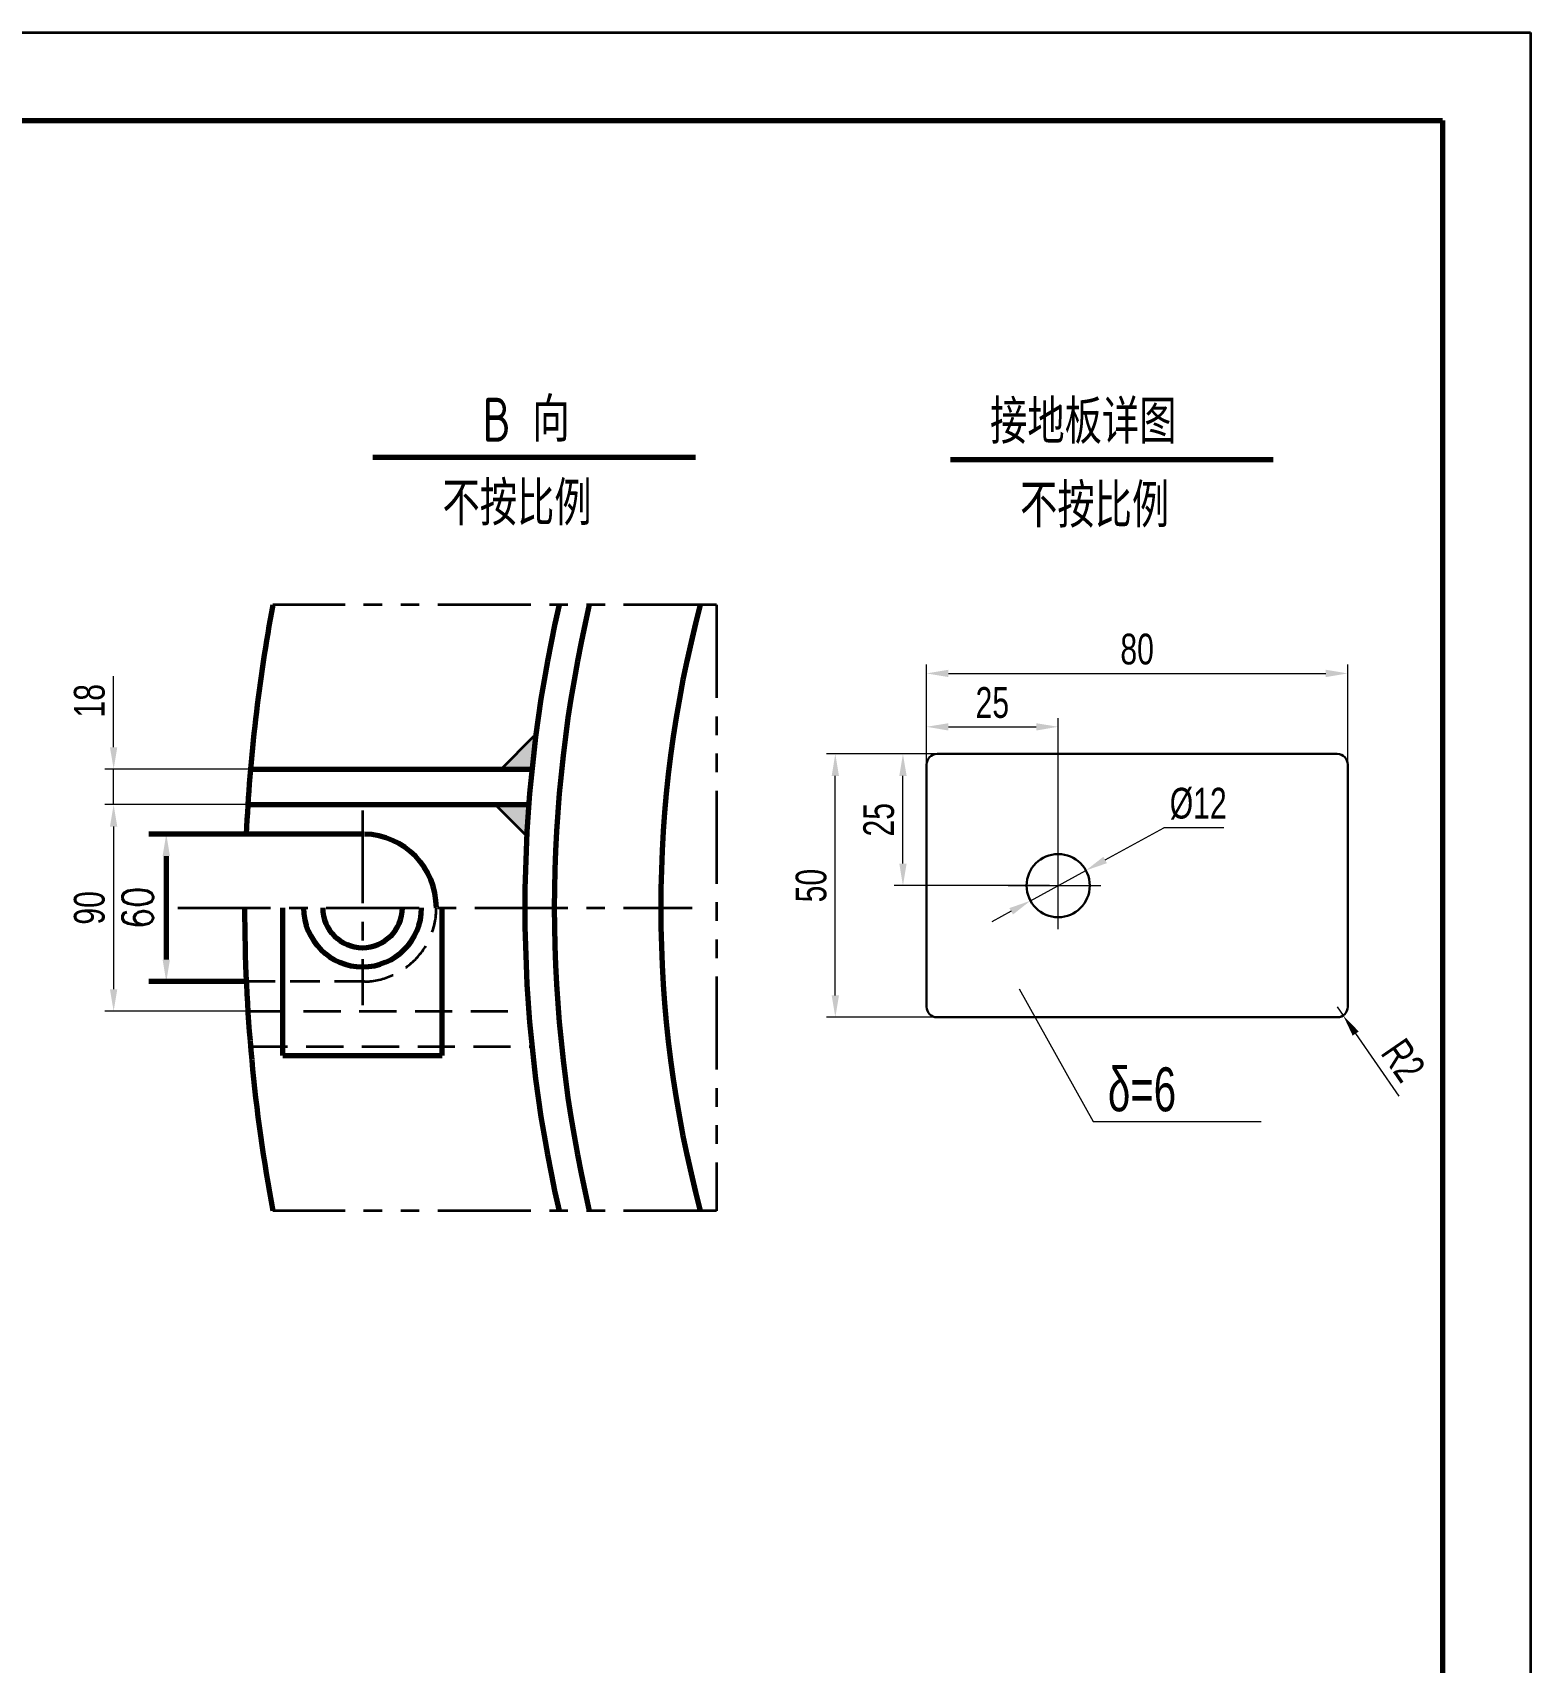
# Model space of a CAD drawing. Header units: millimetres. Extents: x -375 to 8535, y -150 to 6150.
# Drawn here: x 5975 to 8535, y 3365 to 6150 of the extents above; entities that cross this region are included whole.
import ezdxf

# ---------------------------------------------------------------- set-up
doc = ezdxf.new("R2010")
doc.units = ezdxf.units.MM
doc.header["$LTSCALE"] = 5
for name, pattern in [('CENTER', [50.8, 31.75, -6.35, 6.35, -6.35]), ('DASHED', [19.05, 12.7, -6.35]), ('PHANTOM', [63.5, 31.75, -6.35, 6.35, -6.35, 6.35, -6.35])]:
    doc.linetypes.add(name, pattern=pattern)
for name, color, linetype, lineweight in [('1轮廓实线层', 7, 'Continuous', 70), ('2细线层', 4, 'Continuous', 35), ('3中心线层', 1, 'CENTER', 35), ('4虚线层', 6, 'DASHED', 35), ('5剖面线层', 2, 'Continuous', 35), ('6文字层', 3, 'Continuous', 35), ('6文字层 @ 1', 3, 'Continuous', 35), ('9双点划线层', 6, 'PHANTOM', 35), ('图框层', 7, 'Continuous', 70)]:
    doc.layers.add(name, color=color, linetype=linetype, lineweight=lineweight)
doc.styles.add('HGCAD', font='HGCAD.SHX', dxfattribs={"width": 0.75, "bigfont": 'HGCADHZ.SHX'})
doc.styles.add('PC_TEXTSTYLE', font='isocp.shx', dxfattribs={"width": 0.8, "bigfont": 'hzfs.shx'})
doc.styles.add('TH_GBDIM', font='romans.shx', dxfattribs={"width": 0.8, "bigfont": 'gbcbig.shx'})
doc.dimstyles.new('HGCAD$0', dxfattribs={"dimscale": 15, "dimtxt": 3.5, "dimasz": 2.5, "dimexe": 1, "dimexo": 1, "dimgap": 1, "dimtad": 1, "dimdec": 1, "dimlfac": -1, "dimdsep": 46, "dimtxsty": 'HGCAD', "dimcen": 0, "dimclrd": 4, "dimclre": 4, "dimclrt": 3, "dimadec": 1, "dimazin": 0, "dimtfac": 1, "dimtmove": 0, "dimatfit": 3, "dimfxl": 0, "dimlwd": 15, "dimlwe": 15, "dimarcsym": 0})
doc.dimstyles.new('TH_GBDIM', dxfattribs={"dimscale": 15, "dimtxt": 3.5, "dimasz": 2.5, "dimexe": 2, "dimexo": 0, "dimgap": 1.5, "dimtad": 1, "dimdec": 1, "dimzin": 12, "dimdsep": 46, "dimtxsty": 'TH_GBDIM', "dimcen": 2.5, "dimclrd": 130, "dimclre": 130, "dimclrt": 3, "dimadec": 0, "dimazin": 3, "dimtfac": 0.714286, "dimtdec": 1, "dimtmove": 0, "dimatfit": 3, "dimfxl": 0, "dimtzin": 0, "dimlwd": -1, "dimlwe": -1, "dimarcsym": 0})

# ---------------------------------------------------------------- blocks, each defined once
blk = doc.blocks.new('*D195')
at = {"layer": '1轮廓实线层', "color": 130}
for p, q in [((6340.1, 4780.6), (6173.4, 4780.6)), ((6203.4, 4743.1), (6203.4, 4566.1)), ((6340.1, 4528.6), (6173.4, 4528.6))]:
    blk.add_line(p, q, dxfattribs=at)
for points in [[(6209.6, 4743.1), (6197.1, 4743.1), (6203.4, 4780.6)], [(6197.1, 4566.1), (6209.6, 4566.1), (6203.4, 4528.6)]]:
    blk.add_solid(points, dxfattribs=at)
at = {"layer": 'Defpoints', "color": 0}
for p in [(6340.1, 4780.6), (6203.4, 4528.6), (6340.1, 4528.6)]:
    blk.add_point(p, dxfattribs=at)
at = {"layer": '1轮廓实线层', "color": 3, "ltscale": 15, "insert": (6154.6, 4654.6), "char_height": 52.5, "attachment_point": 5, "rotation": 90, "style": 'TH_GBDIM'}
blk.add_mtext('60{}{{\\H0.7x;}{}}', dxfattribs=at)
blk = doc.blocks.new('*U216')
at = {"layer": '2细线层'}
for p, q in [((-375, 6150), (8535, 6150)), ((8535, 6150), (8535, -150))]:
    blk.add_line(p, q, dxfattribs=at)
at = {"layer": '图框层'}
for p, q in [((0, 6000), (8385, 6000)), ((8385, 6000), (8385, 0))]:
    blk.add_line(p, q, dxfattribs=at)
blk = doc.blocks.new('*D280')
at = {"layer": '1轮廓实线层', "color": 4, "lineweight": 15, "ltscale": 15}
for p, q in [((7502.8, 4756), (7502.8, 5070.1)), ((8222.8, 4756), (8222.8, 5070.1)), ((7540.3, 5055.1), (8185.3, 5055.1))]:
    blk.add_line(p, q, dxfattribs=at)
at = {"layer": '1轮廓实线层', "color": 4}
for points in [[(7540.3, 5061.4), (7540.3, 5048.9), (7502.8, 5055.1)], [(8185.3, 5048.9), (8185.3, 5061.4), (8222.8, 5055.1)]]:
    blk.add_solid(points, dxfattribs=at)
at = {"layer": 'Defpoints', "color": 0}
for p in [(8222.8, 5055.1), (7502.8, 4741), (8222.8, 4741)]:
    blk.add_point(p, dxfattribs=at)
at = {"layer": '1轮廓实线层', "color": 3, "lineweight": 30, "ltscale": 15, "insert": (7862.8, 5096.4), "char_height": 52.5, "attachment_point": 5, "style": 'HGCAD', "bg_fill": 3, "box_fill_scale": 1.1, "bg_fill_color": 256, "bg_fill_true_color": 13158600, "bg_fill_transparency": 0}
blk.add_mtext('80{}{{\\H0.7x;}{}}', dxfattribs=at)
blk = doc.blocks.new('*D278')
at = {"layer": '1轮廓实线层', "color": 4, "lineweight": 15, "ltscale": 15}
for p, q in [((7600.7, 4917.6), (7331.9, 4917.6)), ((7346.9, 4505.1), (7346.9, 4880.1)), ((7600.7, 4467.6), (7331.9, 4467.6))]:
    blk.add_line(p, q, dxfattribs=at)
at = {"layer": '1轮廓实线层', "color": 4}
for points in [[(7353.2, 4880.1), (7340.7, 4880.1), (7346.9, 4917.6)], [(7340.7, 4505.1), (7353.2, 4505.1), (7346.9, 4467.6)]]:
    blk.add_solid(points, dxfattribs=at)
at = {"layer": 'Defpoints', "color": 0}
for p in [(7346.9, 4917.6), (7615.7, 4917.6), (7615.7, 4467.6)]:
    blk.add_point(p, dxfattribs=at)
at = {"layer": '1轮廓实线层', "color": 3, "lineweight": 30, "ltscale": 15, "insert": (7305.7, 4692.6), "char_height": 52.5, "attachment_point": 5, "rotation": 90, "style": 'HGCAD', "bg_fill": 3, "box_fill_scale": 1.1, "bg_fill_color": 256, "bg_fill_true_color": 13158600, "bg_fill_transparency": 0}
blk.add_mtext('50{}{{\\H0.7x;}{}}', dxfattribs=at)
blk = doc.blocks.new('*D283')
at = {"layer": '1轮廓实线层', "color": 4, "lineweight": 15, "ltscale": 15}
for p, q in [((7502.8, 4707.6), (7502.8, 4978.9)), ((7540.3, 4963.9), (7690.3, 4963.9)), ((7727.8, 4709.6), (7727.8, 4978.9))]:
    blk.add_line(p, q, dxfattribs=at)
at = {"layer": '1轮廓实线层', "color": 4}
for points in [[(7540.3, 4970.1), (7540.3, 4957.6), (7502.8, 4963.9)], [(7690.3, 4957.6), (7690.3, 4970.1), (7727.8, 4963.9)]]:
    blk.add_solid(points, dxfattribs=at)
at = {"layer": 'Defpoints', "color": 0}
for p in [(7727.8, 4963.9), (7502.8, 4692.6), (7727.8, 4694.6)]:
    blk.add_point(p, dxfattribs=at)
at = {"layer": '1轮廓实线层', "color": 3, "lineweight": 30, "ltscale": 15, "insert": (7615.3, 5005.1), "char_height": 52.5, "attachment_point": 5, "style": 'HGCAD', "bg_fill": 3, "box_fill_scale": 1.1, "bg_fill_color": 256, "bg_fill_true_color": 13158600, "bg_fill_transparency": 0}
blk.add_mtext('25{}{{\\H0.7x;}{}}', dxfattribs=at)
blk = doc.blocks.new('*D284')
at = {"layer": '1轮廓实线层', "color": 4, "lineweight": 15, "ltscale": 15}
for p, q in [((7585.7, 4917.6), (7447.5, 4917.6)), ((7462.5, 4730.1), (7462.5, 4880.1)), ((7712.8, 4692.6), (7447.5, 4692.6))]:
    blk.add_line(p, q, dxfattribs=at)
at = {"layer": '1轮廓实线层', "color": 4}
for points in [[(7468.8, 4880.1), (7456.3, 4880.1), (7462.5, 4917.6)], [(7456.3, 4730.1), (7468.8, 4730.1), (7462.5, 4692.6)]]:
    blk.add_solid(points, dxfattribs=at)
at = {"layer": 'Defpoints', "color": 0}
for p in [(7462.5, 4917.6), (7600.7, 4917.6), (7727.8, 4692.6)]:
    blk.add_point(p, dxfattribs=at)
at = {"layer": '1轮廓实线层', "color": 3, "lineweight": 30, "ltscale": 15, "insert": (7421.3, 4805.1), "char_height": 52.5, "attachment_point": 5, "rotation": 90, "style": 'HGCAD', "bg_fill": 3, "box_fill_scale": 1.1, "bg_fill_color": 256, "bg_fill_true_color": 13158600, "bg_fill_transparency": 0}
blk.add_mtext('25{}{{\\H0.7x;}{}}', dxfattribs=at)
blk = doc.blocks.new('*D287')
at = {"layer": '1轮廓实线层', "color": 4, "lineweight": 15, "ltscale": 15}
blk.add_line((8204.8, 4485.6), (8215, 4470.7), dxfattribs=at)
at = {"layer": '1轮廓实线层', "color": 4}
blk.add_solid([(8241.5, 4443.4), (8231.2, 4436.3), (8215, 4470.7)], dxfattribs=at)
at = {"layer": 'Defpoints', "color": 0}
for p in [(8204.8, 4485.6), (8215, 4470.7)]:
    blk.add_point(p, dxfattribs=at)
at = {"layer": '1轮廓实线层', "color": 3, "lineweight": 30, "ltscale": 15, "insert": (8317.8, 4394.2), "char_height": 52.5, "attachment_point": 5, "rotation": 304.5478, "style": 'HGCAD', "bg_fill": 3, "box_fill_scale": 1.1, "bg_fill_color": 256, "bg_fill_true_color": 13158600, "bg_fill_transparency": 0}
blk.add_mtext('R2{}{{\\H0.7x;}{}}', dxfattribs=at)
at = {"layer": '1轮廓实线层', "color": 4, "lineweight": 15, "ltscale": 15}
blk.add_line((8236.3, 4439.8), (8310.1, 4332.7), dxfattribs=at)
blk = doc.blocks.new('*D292')
at = {"layer": '1轮廓实线层', "color": 4, "lineweight": 15, "ltscale": 15}
for p, q in [((7680.4, 4666.7), (7775.2, 4718.5)), ((7647.5, 4648.7), (7614.6, 4630.7))]:
    blk.add_line(p, q, dxfattribs=at)
at = {"layer": '1轮廓实线层', "color": 4}
for points in [[(7805.1, 4741.9), (7811.1, 4730.9), (7775.2, 4718.5)], [(7650.5, 4643.2), (7644.5, 4654.2), (7680.4, 4666.7)]]:
    blk.add_solid(points, dxfattribs=at)
at = {"layer": 'Defpoints', "color": 0}
for p in [(7775.2, 4718.5), (7680.4, 4666.7)]:
    blk.add_point(p, dxfattribs=at)
at = {"layer": '1轮廓实线层', "color": 3, "lineweight": 30, "ltscale": 15, "insert": (7967.2, 4832.5), "char_height": 52.5, "attachment_point": 5, "style": 'HGCAD', "bg_fill": 3, "box_fill_scale": 1.1, "bg_fill_color": 256, "bg_fill_true_color": 13158600, "bg_fill_transparency": 0}
blk.add_mtext('%%c12{}{{\\H0.7x;}{}}', dxfattribs=at)
at = {"layer": '1轮廓实线层', "color": 4, "lineweight": 15, "ltscale": 15}
for p in [(7808.1, 4736.4), (8011.1, 4791.2)]:
    blk.add_line(p, (7908.4, 4791.2), dxfattribs=at)
blk = doc.blocks.new('*D295')
at = {"layer": '2细线层', "color": 4, "lineweight": 15, "ltscale": 15}
for p, q in [((6375.7, 4831), (6098.4, 4831)), ((6113.4, 4793.5), (6113.4, 4515.4)), ((6341.5, 4477.9), (6098.4, 4477.9))]:
    blk.add_line(p, q, dxfattribs=at)
at = {"layer": '2细线层', "color": 4}
for points in [[(6119.6, 4793.5), (6107.1, 4793.5), (6113.4, 4831)], [(6107.1, 4515.4), (6119.6, 4515.4), (6113.4, 4477.9)]]:
    blk.add_solid(points, dxfattribs=at)
at = {"layer": 'Defpoints', "color": 0}
for p in [(6390.7, 4831), (6113.4, 4477.9), (6356.5, 4477.9)]:
    blk.add_point(p, dxfattribs=at)
at = {"layer": '2细线层', "color": 3, "ltscale": 15, "insert": (6072.1, 4654.5), "char_height": 52.5, "attachment_point": 5, "rotation": 90, "style": 'HGCAD', "bg_fill": 3, "box_fill_scale": 1.1, "bg_fill_color": 256, "bg_fill_true_color": 13158600, "bg_fill_transparency": 0}
blk.add_mtext('90{}{{\\H0.7x;}{}}', dxfattribs=at)
blk = doc.blocks.new('*D297')
at = {"layer": '2细线层', "color": 4, "lineweight": 15, "ltscale": 15}
for p, q in [((6113.4, 4929), (6113.4, 5050.2)), ((6393.5, 4891.5), (6098.4, 4891.5)), ((6113.4, 4831), (6113.4, 4891.5)), ((6393.5, 4831), (6098.4, 4831)), ((6113.4, 4793.5), (6113.4, 4756))]:
    blk.add_line(p, q, dxfattribs=at)
at = {"layer": '2细线层', "color": 4}
for points in [[(6107.1, 4929), (6119.6, 4929), (6113.4, 4891.5)], [(6119.6, 4793.5), (6107.1, 4793.5), (6113.4, 4831)]]:
    blk.add_solid(points, dxfattribs=at)
at = {"layer": 'Defpoints', "color": 0}
for p in [(6113.4, 4891.5), (6408.5, 4891.5), (6408.5, 4831)]:
    blk.add_point(p, dxfattribs=at)
at = {"layer": '2细线层', "color": 3, "ltscale": 15, "insert": (6072.1, 5008.4), "char_height": 52.5, "attachment_point": 5, "rotation": 90, "style": 'HGCAD', "bg_fill": 3, "box_fill_scale": 1.1, "bg_fill_color": 256, "bg_fill_true_color": 13158600, "bg_fill_transparency": 0}
blk.add_mtext('18{}{{\\H0.7x;}{}}', dxfattribs=at)

msp = doc.modelspace()

# ---------------------------------------------------------------- hatches: boundary and pattern name
at = {"layer": '5剖面线层', "ltscale": 0.5}
h = msp.add_hatch(color=256, dxfattribs=at)
h.paths.add_polyline_path([(6819.445, 4777.036, -0.00583484), (6822.933, 4831.048), (6765.433, 4831.048)])
h.paths.add_polyline_path([(6775.641, 4891.546), (6828.348, 4891.546, -0.00646921), (6835.251, 4951.156)])

# ---------------------------------------------------------------- linework, layer by layer
at = {"layer": '1轮廓实线层'}
for p, q in [((6556.709, 5424.411), (7108.059, 5424.411)), ((7543.922, 5420.671), (8095.272, 5420.671))]:
    msp.add_line(p, q, dxfattribs=at)
at = {"layer": '1轮廓实线层', "lineweight": 30, "ltscale": 15}
for p, q in [((7520.835, 4917.557), (8204.835, 4917.557)), ((7502.835, 4485.557), (7502.835, 4899.557)), ((8222.835, 4899.557), (8222.835, 4485.557)), ((8204.835, 4467.557), (7520.835, 4467.557))]:
    msp.add_line(p, q, dxfattribs=at)
at = {"layer": '1轮廓实线层', "ltscale": 0.2}
for p, q in [((6347.317, 4891.546), (6828.348, 4891.546)), ((6342.836, 4831.048), (6822.933, 4831.048)), ((6538.927, 4780.633), (6340.106, 4780.633)), ((6402.806, 4402.519), (6402.806, 4654.595)), ((6675.048, 4402.519), (6675.048, 4654.595)), ((6402.806, 4402.519), (6675.048, 4402.519))]:
    msp.add_line(p, q, dxfattribs=at)
at = {"layer": '1轮廓实线层', "lineweight": 30, "ltscale": 15}
msp.add_circle((7727.835, 4692.557), 54, dxfattribs=at)
at = {"layer": '1轮廓实线层', "ltscale": 0.2}
for centre, radius, start, end in [((9135.311, 4654.595), 2798.044, 169.341682, 177.418235), ((9135.311, 4654.595), 2319.1, 167.105986, 192.894014), ((9135.311, 4654.595), 2268.685, 166.814344, 193.185656), ((9065.157, 4654.595), 2016.608, 165.13037, 194.86963), ((6538.927, 4654.595), 126.038, 0, 88.609189), ((9135.311, 4654.595), 2798.044, 180, 190.658318), ((6538.927, 4654.595), 100.83, 180, 0), ((6538.927, 4654.595), 68.061, 180, 0)]:
    msp.add_arc(centre, radius, start, end, dxfattribs=at)
at = {"layer": '1轮廓实线层', "lineweight": 30, "ltscale": 15}
for centre, start, end in [((7520.835, 4899.557), 90, 180), ((8204.835, 4899.557), 0, 90), ((7520.835, 4485.557), 180, 270), ((8204.835, 4485.557), 270, 0)]:
    msp.add_arc(centre, 18, start, end, dxfattribs=at)
at = {"layer": '2细线层', "lineweight": 15, "ltscale": 15}
for p, q in [((7661.398, 4516.48), (7787.604, 4289.776)), ((7787.604, 4289.776), (8075.074, 4289.776))]:
    msp.add_line(p, q, dxfattribs=at)
at = {"layer": '3中心线层'}
for p, q in [((6538.927, 4821.12), (6538.927, 4488.07)), ((6222.851, 4654.595), (7102.428, 4654.595))]:
    msp.add_line(p, q, dxfattribs=at)
at = {"layer": '3中心线层', "lineweight": 15, "ltscale": 15}
for p, q in [((7727.835, 4618.463), (7727.835, 4770.774)), ((7642.338, 4692.557), (7801.015, 4692.557))]:
    msp.add_line(p, q, dxfattribs=at)
at = {"layer": '4虚线层', "ltscale": 0.8}
msp.add_line((6541.986, 4528.594), (6340.105, 4528.594), dxfattribs=at)
at = {"layer": '4虚线层'}
for p, q in [((6342.836, 4478.142), (6822.933, 4478.142)), ((6347.317, 4417.643), (6828.348, 4417.643))]:
    msp.add_line(p, q, dxfattribs=at)
at = {"layer": '4虚线层', "ltscale": 0.8}
msp.add_arc((6538.927, 4654.595), 126.038, 271.390811, 0, dxfattribs=at)
at = {"layer": '9双点划线层'}
for p, q in [((7143.879, 5172.098), (6385.539, 5172.098)), ((7143.879, 5172.098), (7143.879, 4137.092)), ((7143.879, 4137.092), (6385.539, 4137.092))]:
    msp.add_line(p, q, dxfattribs=at)
at = {"layer": '9双点划线层', "ltscale": 0.5}
for p, q in [((6775.641, 4891.546), (6835.251, 4951.156)), ((6765.433, 4831.048), (6819.445, 4777.036))]:
    msp.add_line(p, q, dxfattribs=at)

# ---------------------------------------------------------------- block references
at = {"layer": '图框层'}
msp.add_blockref('*U216', (0, 0), dxfattribs=at)

# ---------------------------------------------------------------- texts
at = {"layer": '6文字层', "style": 'PC_TEXTSTYLE', "width": 0.85}
for s, p in [('B 向', (6743.814, 5451.186)), ('接地板详图', (7611.365, 5447.447)), ('不按比例', (6675.438, 5308.081)), ('不按比例', (7662.652, 5304.342))]:
    msp.add_text(s, height=75, dxfattribs=at).set_placement(p)
at = {"layer": '6文字层 @ 1', "ltscale": 15, "style": 'HGCAD', "width": 0.7}
msp.add_text('δ=6', height=75, dxfattribs=at).set_placement((7812.838, 4307.036))

# ---------------------------------------------------------------- dimensions: what is measured, and where the dimension line sits
at = {"layer": '1轮廓实线层'}
dim = msp.add_linear_dim(base=(6203.388, 4528.557), p1=(6340.106, 4780.633), p2=(6340.106, 4528.557), angle=90, text='60{}{{\\H0.7x;}{}}', dimstyle='TH_GBDIM', override={"dimdec": 2}, dxfattribs=at)
dim.commit()
dim.dimension.update_dxf_attribs({"geometry": '*D195', "text_midpoint": (6154.638, 4654.595)})

# ---------------------------------------------------------------- next in the draw order: dimensions: what is measured, and where the dimension line sits
at = {"layer": '1轮廓实线层', "lineweight": 30, "ltscale": 15}
dim = msp.add_linear_dim(base=(8222.835, 5055.144), p1=(7502.835, 4741.031), p2=(8222.835, 4741.031), text='80{}{{\\H0.7x;}{}}', dimstyle='HGCAD$0', override={"dimlfac": -1}, dxfattribs=at)
dim.commit()
dim.dimension.update_dxf_attribs({"geometry": '*D280', "text_midpoint": (7862.835, 5096.394)})
dim = msp.add_radius_dim(center=(8204.835, 4485.557), mpoint=(8215.042, 4470.732), text='R2{}{{\\H0.7x;}{}}', dimstyle='HGCAD$0', override={"dimtxsty": 'HGCAD'}, dxfattribs=at)
dim.commit()
dim.dimension.update_dxf_attribs({"geometry": '*D287', "text_midpoint": (8283.843, 4370.805), "dimtype": 164})
at = {"layer": '2细线层', "ltscale": 15}
dim = msp.add_linear_dim(base=(6113.369, 4477.923), p1=(6390.728, 4831.048), p2=(6356.467, 4477.923), angle=90, text='90{}{{\\H0.7x;}{}}', dimstyle='HGCAD$0', override={"dimlfac": -1}, dxfattribs=at)
dim.commit()
dim.dimension.update_dxf_attribs({"geometry": '*D295', "text_midpoint": (6072.119, 4654.485)})

# ---------------------------------------------------------------- next in the draw order: dimensions: what is measured, and where the dimension line sits
at = {"layer": '1轮廓实线层', "lineweight": 30, "ltscale": 15}
dim = msp.add_linear_dim(base=(7346.908, 4917.557), p1=(7615.681, 4467.557), p2=(7615.681, 4917.557), angle=90, text='50{}{{\\H0.7x;}{}}', dimstyle='HGCAD$0', override={"dimtxsty": 'HGCAD'}, dxfattribs=at)
dim.commit()
dim.dimension.update_dxf_attribs({"geometry": '*D278', "text_midpoint": (7305.658, 4692.557)})
at = {"layer": '2细线层', "ltscale": 15}
dim = msp.add_linear_dim(base=(6113.369, 4891.546), p1=(6408.484, 4831.048), p2=(6408.484, 4891.546), angle=90, text='18{}{{\\H0.7x;}{}}', dimstyle='HGCAD$0', override={"dimlfac": -1}, dxfattribs=at)
dim.commit()
dim.dimension.update_dxf_attribs({"geometry": '*D297', "text_midpoint": (6072.119, 5008.393)})

# ---------------------------------------------------------------- next in the draw order: dimensions: what is measured, and where the dimension line sits
at = {"layer": '1轮廓实线层', "lineweight": 30, "ltscale": 15}
dim = msp.add_linear_dim(base=(7727.835, 4963.871), p1=(7502.835, 4692.557), p2=(7727.835, 4694.618), text='25{}{{\\H0.7x;}{}}', dimstyle='HGCAD$0', override={"dimlfac": -1}, dxfattribs=at)
dim.commit()
dim.dimension.update_dxf_attribs({"geometry": '*D283', "text_midpoint": (7615.335, 5005.121)})

# ---------------------------------------------------------------- next in the draw order: dimensions: what is measured, and where the dimension line sits
dim = msp.add_linear_dim(base=(7462.524, 4917.557), p1=(7727.835, 4692.557), p2=(7600.681, 4917.557), angle=90, text='25{}{{\\H0.7x;}{}}', dimstyle='HGCAD$0', override={"dimlfac": -1}, dxfattribs=at)
dim.commit()
dim.dimension.update_dxf_attribs({"geometry": '*D284', "text_midpoint": (7421.274, 4805.057)})

# ---------------------------------------------------------------- next in the draw order: dimensions: what is measured, and where the dimension line sits
dim = msp.add_diameter_dim_2p(p1=(7680.448, 4666.664), p2=(7775.222, 4718.45), text='%%c12{}{{\\H0.7x;}{}}', dimstyle='HGCAD$0', override={"dimtoh": 32765, "dimlfac": -1, "dimatfit": 0}, dxfattribs=at)
dim.commit()
dim.dimension.update_dxf_attribs({"geometry": '*D292', "text_midpoint": (7967.236, 4791.213), "dimtype": 163})

doc.saveas('drawing.dxf')
